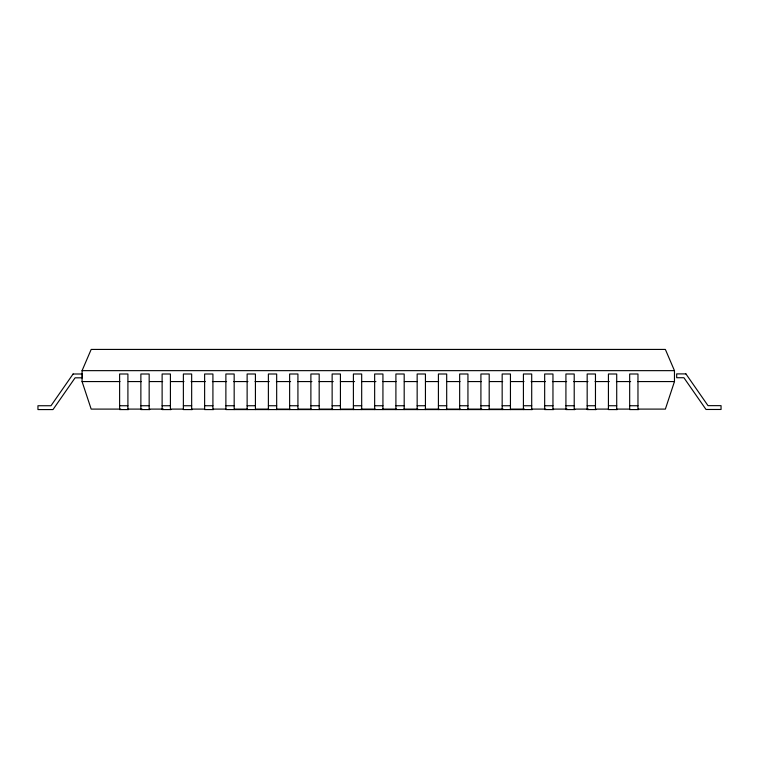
<?xml version="1.0" encoding="UTF-8"?>
<svg xmlns="http://www.w3.org/2000/svg" width="759" height="759" viewBox="0 0 759 759"><rect width="100%" height="100%" fill="white"/><g stroke="black" fill="none" stroke-linecap="round" stroke-linejoin="round"><path stroke-width="1.14" d="M120.776 409.101L91.175 409.101L82.076 381.568L82.076 370.648L91.175 349.425L665.368 349.425L674.466 370.648L674.466 381.568L665.368 409.101L638.139 409.101M82.076 370.648L674.466 370.648M82.076 381.568L119.988 381.568M128.28 381.568L141.316 381.568M149.608 381.568L162.644 381.568M170.936 381.568L183.972 381.568M191.078 381.568L205.291 381.568M212.406 381.568L226.618 381.568M233.725 381.568L247.946 381.568M255.052 381.568L269.274 381.568M276.38 381.568L290.602 381.568M297.708 381.568L311.921 381.568M319.036 381.568L333.248 381.568M340.364 381.568L354.576 381.568M361.682 381.568L375.904 381.568M383.01 381.568L396.046 381.568M404.338 381.568L417.374 381.568M425.666 381.568L438.693 381.568M446.994 381.568L460.02 381.568M468.312 381.568L481.348 381.568M489.64 381.568L502.676 381.568M510.968 381.568L524.004 381.568M531.11 381.568L545.332 381.568M552.438 381.568L566.65 381.568M573.766 381.568L587.978 381.568M595.084 381.568L609.306 381.568M616.412 381.568L630.634 381.568M637.74 381.568L674.466 381.568M119.618 405.742L127.91 405.742M140.87 405.742L149.162 405.742M162.122 405.742L170.414 405.742M183.374 405.742L191.666 405.742M204.626 405.742L212.918 405.742M225.878 405.742L234.17 405.742M247.13 405.742L255.422 405.742M268.382 405.742L276.674 405.742M289.634 405.742L297.926 405.742M310.886 405.742L319.178 405.742M332.138 405.742L340.43 405.742M353.4 405.742L361.682 405.742M374.652 405.742L382.934 405.742M395.904 405.742L404.186 405.742M417.156 405.742L425.438 405.742M438.408 405.742L446.69 405.742M459.66 405.742L467.942 405.742M480.912 405.742L489.194 405.742M502.164 405.742L510.446 405.742M523.416 405.742L531.708 405.742M544.668 405.742L552.96 405.742M565.92 405.742L574.212 405.742M587.172 405.742L595.464 405.742M608.424 405.742L616.716 405.742M629.676 405.742L637.968 405.742M127.873 409.101L142.085 409.101M149.181 409.101L163.394 409.101M170.5 409.101L183.517 409.101M191.809 409.101L204.826 409.101M213.118 409.101L226.144 409.101M234.427 409.101L247.453 409.101M255.736 409.101L268.762 409.101M277.044 409.101L290.071 409.101M298.363 409.101L311.38 409.101M319.672 409.101L332.689 409.101M340.981 409.101L354.007 409.101M361.104 409.101L375.316 409.101M382.413 409.101L396.625 409.101M403.731 409.101L417.934 409.101M425.04 409.101L439.243 409.101M446.349 409.101L460.552 409.101M467.658 409.101L481.861 409.101M488.967 409.101L503.179 409.101M510.276 409.101L524.488 409.101M531.594 409.101L545.797 409.101M552.903 409.101L567.106 409.101M574.212 409.101L588.415 409.101M595.521 409.101L608.547 409.101M616.83 409.101L629.856 409.101M128.565 409.575L119.618 409.575L119.618 373.997L127.91 373.997L127.91 409.575M149.827 409.575L140.87 409.575L140.87 373.997L149.162 373.997L149.162 409.575M171.079 409.575L162.122 409.575L162.122 373.997L170.414 373.997L170.414 409.575M192.331 409.575L183.374 409.575L183.374 373.997L191.666 373.997L191.666 409.575M213.583 409.575L204.626 409.575L204.626 373.997L212.918 373.997L212.918 409.575M532.363 409.575L225.878 409.575L225.878 373.997L234.17 373.997L234.17 409.575M553.624 409.575L544.668 409.575L544.668 373.997L552.96 373.997L552.96 409.575M574.876 409.575L565.92 409.575L565.92 373.997L574.212 373.997L574.212 409.575M596.128 409.575L587.172 409.575L587.172 373.997L595.464 373.997L595.464 409.575M617.38 409.575L608.424 409.575L608.424 373.997L616.716 373.997L616.716 409.575M638.632 409.575L629.676 409.575L629.676 373.997L637.968 373.997L637.968 409.575M531.708 409.575L531.708 373.997L523.416 373.997L523.416 409.575M510.446 409.575L510.446 373.997L502.164 373.997L502.164 409.575M489.194 409.575L489.194 373.997L480.912 373.997L480.912 409.575M467.942 409.575L467.942 373.997L459.66 373.997L459.66 409.575M446.69 409.575L446.69 373.997L438.408 373.997L438.408 409.575M425.438 409.575L425.438 373.997L417.156 373.997L417.156 409.575M404.186 409.575L404.186 373.997L395.904 373.997L395.904 409.575M382.934 409.575L382.934 373.997L374.652 373.997L374.652 409.575M361.682 409.575L361.682 373.997L353.4 373.997L353.4 409.575M340.43 409.575L340.43 373.997L332.138 373.997L332.138 409.575M319.178 409.575L319.178 373.997L310.886 373.997L310.886 409.575M297.926 409.575L297.926 373.997L289.634 373.997L289.634 409.575M276.674 409.575L276.674 373.997L268.382 373.997L268.382 409.575M255.422 409.575L255.422 373.997L247.13 373.997L247.13 409.575M73.092 373.997L50.995 405.742L37.95 405.742L37.95 409.575L52.997 409.575L75.094 377.821L82.323 377.821L82.323 373.997L73.092 373.997M685.908 373.893L676.677 373.893L676.677 377.726L683.906 377.726L706.003 409.471L721.05 409.471L721.05 405.648L708.005 405.648L685.908 373.893"/></g></svg>
